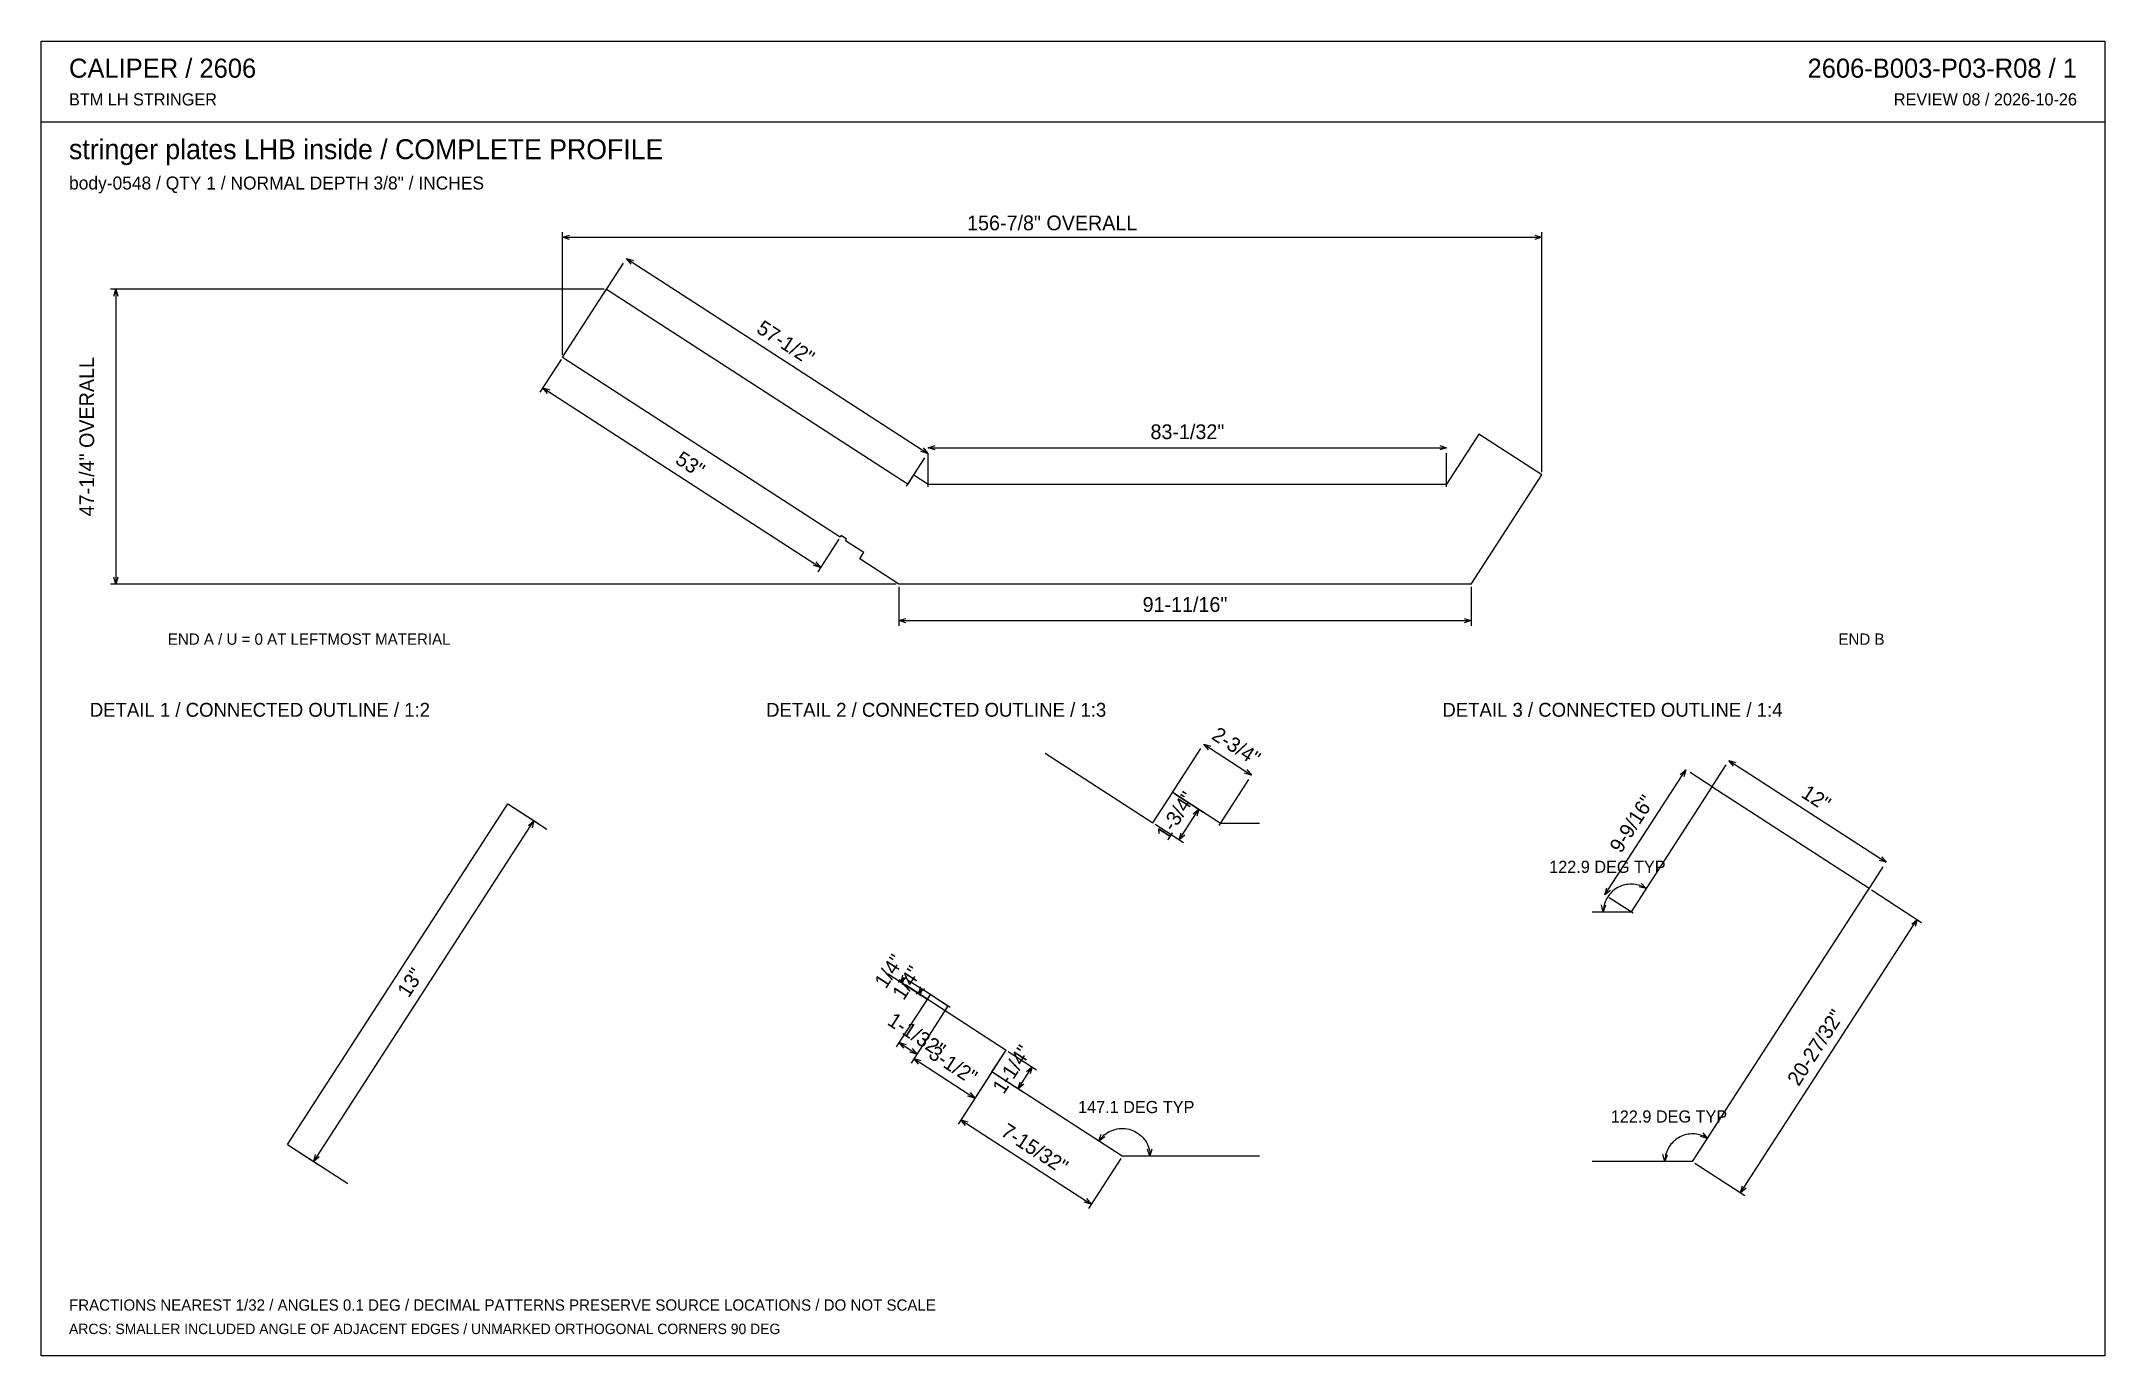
# Model space of a CAD drawing. Header units: inches. Extents: x 0.5 to 33.5, y 0.5 to 21.5.
import ezdxf
from ezdxf.enums import TextEntityAlignment as Align

# ---------------------------------------------------------------- set-up
doc = ezdxf.new("R2010")
doc.units = ezdxf.units.IN
doc.header["$MEASUREMENT"] = 0

msp = doc.modelspace()

# ---------------------------------------------------------------- linework, layer by layer
at = {"layer": 'ANNOTATION'}
for p, q in [((8.822, 16.507), (8.822, 18.472)), ((8.822, 18.389), (8.934, 18.424)), ((8.822, 18.389), (24.511, 18.389)), ((8.934, 18.354), (8.822, 18.389)), ((24.4, 18.424), (24.511, 18.389)), ((24.511, 18.389), (24.4, 18.354)), ((24.511, 14.624), (24.511, 18.472)), ((9.506, 17.522), (9.8, 17.976)), ((9.845, 18.046), (14.673, 14.924)), ((9.92, 17.957), (9.845, 18.046)), ((9.845, 18.046), (9.957, 18.015)), ((9.487, 17.557), (1.583, 17.557)), ((1.632, 17.445), (1.667, 17.557)), ((1.667, 17.557), (1.667, 12.832)), ((1.667, 17.557), (1.701, 17.445)), ((8.8, 16.43), (8.46, 15.905)), ((8.506, 15.975), (12.955, 13.098)), ((8.58, 15.886), (8.506, 15.975)), ((8.506, 15.975), (8.618, 15.944)), ((14.673, 14.924), (14.561, 14.955)), ((14.599, 15.013), (14.673, 14.924)), ((14.682, 15.016), (14.793, 15.05)), ((14.682, 15.016), (22.985, 15.016)), ((14.793, 14.981), (14.682, 15.016)), ((14.682, 14.391), (14.682, 14.932)), ((22.874, 15.05), (22.985, 15.016)), ((22.985, 15.016), (22.874, 14.981)), ((22.985, 14.391), (22.985, 14.932)), ((14.334, 14.399), (14.628, 14.854)), ((13.249, 13.552), (12.91, 13.028)), ((1.667, 12.832), (1.632, 12.943)), ((1.701, 12.943), (1.667, 12.832)), ((12.955, 13.098), (12.843, 13.129)), ((12.881, 13.187), (12.955, 13.098)), ((14.168, 12.832), (1.583, 12.832)), ((14.209, 12.791), (14.209, 12.166)), ((23.379, 12.791), (23.379, 12.166)), ((14.209, 12.249), (14.32, 12.284)), ((14.209, 12.249), (23.379, 12.249)), ((14.32, 12.214), (14.209, 12.249)), ((23.268, 12.284), (23.379, 12.249)), ((23.379, 12.249), (23.268, 12.214)), ((19.095, 10.268), (19.861, 9.772)), ((19.169, 10.178), (19.095, 10.268)), ((19.095, 10.268), (19.207, 10.236)), ((18.574, 9.463), (19.049, 10.198)), ((27.213, 9.55), (27.462, 9.935)), ((27.507, 10.005), (30.026, 8.376)), ((27.582, 9.916), (27.507, 10.005)), ((27.507, 10.005), (27.619, 9.974)), ((19.341, 8.967), (19.816, 9.702)), ((19.861, 9.772), (19.749, 9.803)), ((19.787, 9.861), (19.861, 9.772)), ((25.52, 7.853), (26.816, 9.857)), ((26.726, 9.782), (26.816, 9.857)), ((26.816, 9.857), (26.785, 9.745)), ((27.271, 9.563), (26.886, 9.812)), ((7.98, 9.29), (8.435, 8.996)), ((18.632, 9.475), (19.087, 9.181)), ((4.836, 3.583), (8.365, 9.041)), ((8.276, 8.966), (8.365, 9.041)), ((8.365, 9.041), (8.334, 8.929)), ((18.315, 8.985), (18.77, 8.691)), ((18.7, 8.736), (19.017, 9.226)), ((18.927, 9.152), (19.017, 9.226)), ((19.017, 9.226), (18.986, 9.114)), ((18.7, 8.736), (18.731, 8.849)), ((18.789, 8.811), (18.7, 8.736)), ((29.732, 7.921), (29.981, 8.306)), ((30.026, 8.376), (29.914, 8.407)), ((29.952, 8.466), (30.026, 8.376)), ((25.52, 7.853), (25.551, 7.965)), ((25.67, 7.935), (25.649, 7.917)), ((25.692, 7.95), (25.67, 7.935)), ((25.715, 7.965), (25.692, 7.95)), ((25.739, 7.978), (25.715, 7.965)), ((25.764, 7.989), (25.739, 7.978)), ((25.789, 7.999), (25.764, 7.989)), ((25.815, 8.008), (25.789, 7.999)), ((25.841, 8.015), (25.815, 8.008)), ((25.868, 8.02), (25.841, 8.015)), ((25.895, 8.023), (25.868, 8.02)), ((25.922, 8.025), (25.895, 8.023)), ((25.95, 8.026), (25.922, 8.025)), ((25.977, 8.024), (25.95, 8.026)), ((26.004, 8.021), (25.977, 8.024)), ((26.031, 8.016), (26.004, 8.021)), ((26.057, 8.01), (26.031, 8.016)), ((26.083, 8.002), (26.057, 8.01)), ((26.181, 7.954), (26.068, 7.982)), ((26.109, 7.992), (26.083, 8.002)), ((26.104, 8.042), (26.181, 7.954)), ((26.134, 7.981), (26.109, 7.992)), ((26.158, 7.969), (26.134, 7.981)), ((26.181, 7.954), (26.158, 7.969)), ((29.79, 7.934), (30.595, 7.413)), ((25.495, 7.581), (25.464, 7.693)), ((25.533, 7.691), (25.495, 7.581)), ((25.496, 7.608), (25.495, 7.581)), ((25.498, 7.636), (25.496, 7.608)), ((25.503, 7.662), (25.498, 7.636)), ((25.508, 7.689), (25.503, 7.662)), ((25.516, 7.715), (25.508, 7.689)), ((25.525, 7.741), (25.516, 7.715)), ((25.609, 7.927), (25.52, 7.853)), ((25.535, 7.766), (25.525, 7.741)), ((25.548, 7.791), (25.535, 7.766)), ((25.561, 7.814), (25.548, 7.791)), ((25.576, 7.837), (25.561, 7.814)), ((25.592, 7.859), (25.576, 7.837)), ((25.975, 7.559), (25.59, 7.808)), ((25.61, 7.879), (25.592, 7.859)), ((25.629, 7.899), (25.61, 7.879)), ((25.649, 7.917), (25.629, 7.899)), ((27.695, 3.083), (30.525, 7.459)), ((30.435, 7.384), (30.525, 7.459)), ((30.525, 7.459), (30.493, 7.346)), ((14.202, 6.455), (14.292, 6.53)), ((14.245, 6.457), (14.276, 6.569)), ((14.334, 6.532), (14.245, 6.457)), ((14.245, 6.457), (14.292, 6.53)), ((14.292, 6.53), (14.261, 6.418)), ((14.7, 6.163), (14.315, 6.412)), ((14.747, 6.236), (14.362, 6.485)), ((14.488, 6.271), (14.577, 6.345)), ((14.53, 6.272), (14.561, 6.385)), ((14.62, 6.347), (14.53, 6.272)), ((14.53, 6.272), (14.577, 6.345)), ((14.577, 6.345), (14.546, 6.233)), ((15.032, 6.051), (14.647, 6.3)), ((14.689, 6.223), (14.169, 5.419)), ((14.927, 5.966), (14.407, 5.161)), ((14.975, 6.039), (14.454, 5.234)), ((14.985, 5.978), (14.6, 6.227)), ((14.214, 5.489), (14.499, 5.304)), ((14.288, 5.399), (14.214, 5.489)), ((14.214, 5.489), (14.326, 5.457)), ((14.499, 5.304), (14.387, 5.335)), ((14.425, 5.393), (14.499, 5.304)), ((15.904, 5.334), (15.384, 4.529)), ((15.962, 5.347), (16.417, 5.052)), ((14.452, 5.231), (15.429, 4.599)), ((14.527, 5.142), (14.452, 5.231)), ((14.452, 5.231), (14.564, 5.2)), ((15.678, 4.984), (15.158, 4.18)), ((15.736, 4.997), (16.191, 4.703)), ((16.121, 4.748), (16.347, 5.098)), ((16.257, 5.023), (16.347, 5.098)), ((16.347, 5.098), (16.316, 4.986)), ((15.429, 4.599), (15.317, 4.631)), ((15.355, 4.689), (15.429, 4.599)), ((16.121, 4.748), (16.152, 4.86)), ((16.21, 4.822), (16.121, 4.748)), ((15.203, 4.25), (17.291, 2.899)), ((15.277, 4.16), (15.203, 4.25)), ((15.203, 4.25), (15.315, 4.218)), ((17.416, 3.91), (17.451, 4.021)), ((17.508, 3.981), (17.416, 3.91)), ((17.455, 3.962), (17.477, 3.986)), ((17.477, 3.986), (17.501, 4.008)), ((17.501, 4.008), (17.527, 4.028)), ((17.527, 4.028), (17.554, 4.046)), ((17.554, 4.046), (17.582, 4.062)), ((17.582, 4.062), (17.612, 4.077)), ((17.612, 4.077), (17.642, 4.088)), ((17.642, 4.088), (17.673, 4.098)), ((17.673, 4.098), (17.705, 4.105)), ((17.705, 4.105), (17.737, 4.11)), ((17.737, 4.11), (17.77, 4.113)), ((17.77, 4.113), (17.802, 4.113)), ((17.802, 4.113), (17.835, 4.111)), ((17.835, 4.111), (17.867, 4.106)), ((17.867, 4.106), (17.899, 4.099)), ((17.899, 4.099), (17.93, 4.09)), ((17.93, 4.09), (17.961, 4.079)), ((17.961, 4.079), (17.99, 4.065)), ((17.99, 4.065), (18.019, 4.049)), ((18.019, 4.049), (18.046, 4.031)), ((18.046, 4.031), (18.072, 4.012)), ((18.072, 4.012), (18.096, 3.99)), ((18.096, 3.99), (18.119, 3.966)), ((26.725, 3.978), (26.701, 3.965)), ((26.75, 3.989), (26.725, 3.978)), ((26.775, 3.999), (26.75, 3.989)), ((26.801, 4.008), (26.775, 3.999)), ((26.827, 4.015), (26.801, 4.008)), ((26.854, 4.02), (26.827, 4.015)), ((26.881, 4.023), (26.854, 4.02)), ((26.908, 4.025), (26.881, 4.023)), ((26.936, 4.026), (26.908, 4.025)), ((26.963, 4.024), (26.936, 4.026)), ((26.99, 4.021), (26.963, 4.024)), ((27.017, 4.016), (26.99, 4.021)), ((27.043, 4.01), (27.017, 4.016)), ((27.069, 4.002), (27.043, 4.01)), ((27.167, 3.954), (27.054, 3.982)), ((27.095, 3.992), (27.069, 4.002)), ((27.09, 4.042), (27.167, 3.954)), ((27.119, 3.981), (27.095, 3.992)), ((27.144, 3.969), (27.119, 3.981)), ((27.167, 3.954), (27.144, 3.969)), ((4.451, 3.832), (4.906, 3.538)), ((4.836, 3.583), (4.867, 3.695)), ((4.925, 3.657), (4.836, 3.583)), ((17.416, 3.91), (17.434, 3.937)), ((17.434, 3.937), (17.455, 3.962)), ((18.119, 3.966), (18.14, 3.941)), ((18.14, 3.941), (18.159, 3.915)), ((18.159, 3.915), (18.176, 3.887)), ((18.176, 3.887), (18.191, 3.858)), ((18.191, 3.858), (18.204, 3.828)), ((18.233, 3.669), (18.195, 3.779)), ((18.204, 3.828), (18.214, 3.797)), ((18.214, 3.797), (18.223, 3.766)), ((18.223, 3.766), (18.229, 3.734)), ((18.229, 3.734), (18.232, 3.701)), ((18.232, 3.701), (18.233, 3.669)), ((18.264, 3.781), (18.233, 3.669)), ((26.481, 3.581), (26.45, 3.693)), ((26.519, 3.691), (26.481, 3.581)), ((26.489, 3.662), (26.484, 3.636)), ((26.494, 3.689), (26.489, 3.662)), ((26.502, 3.715), (26.494, 3.689)), ((26.511, 3.741), (26.502, 3.715)), ((26.521, 3.766), (26.511, 3.741)), ((26.533, 3.791), (26.521, 3.766)), ((26.547, 3.814), (26.533, 3.791)), ((26.562, 3.837), (26.547, 3.814)), ((26.578, 3.859), (26.562, 3.837)), ((26.596, 3.879), (26.578, 3.859)), ((26.615, 3.899), (26.596, 3.879)), ((26.635, 3.917), (26.615, 3.899)), ((26.656, 3.935), (26.635, 3.917)), ((26.678, 3.95), (26.656, 3.935)), ((26.701, 3.965), (26.678, 3.95)), ((17.766, 3.634), (17.246, 2.829)), ((26.482, 3.608), (26.481, 3.581)), ((26.484, 3.636), (26.482, 3.608)), ((26.96, 3.559), (27.765, 3.038)), ((17.217, 2.989), (17.291, 2.899)), ((27.695, 3.083), (27.726, 3.196)), ((27.785, 3.158), (27.695, 3.083)), ((17.291, 2.899), (17.179, 2.93))]:
    msp.add_line(p, q, dxfattribs=at)
at = {"layer": 'OUTLINE'}
for p, q in [((0.472, 21.528), (33.528, 21.528)), ((0.472, 0.472), (0.472, 21.528)), ((33.528, 21.528), (33.528, 0.472)), ((0.472, 20.236), (33.528, 20.236)), ((8.822, 16.465), (9.528, 17.557)), ((9.528, 17.557), (14.357, 14.434)), ((8.822, 16.465), (13.272, 13.587)), ((23.503, 15.234), (22.985, 14.432)), ((24.511, 14.582), (23.503, 15.234)), ((14.357, 14.434), (14.452, 14.581)), ((14.452, 14.581), (14.682, 14.432)), ((23.379, 12.832), (24.511, 14.582)), ((14.682, 14.432), (22.985, 14.432)), ((13.286, 13.609), (13.272, 13.587)), ((13.372, 13.554), (13.286, 13.609)), ((13.358, 13.532), (13.372, 13.554)), ((13.358, 13.532), (13.651, 13.342)), ((13.583, 13.237), (13.651, 13.342)), ((14.209, 12.832), (13.583, 13.237)), ((23.379, 12.832), (14.209, 12.832)), ((16.556, 10.123), (18.28, 9.008)), ((4.416, 3.854), (7.945, 9.312)), ((7.945, 9.312), (8.57, 8.908)), ((18.28, 9.008), (18.597, 9.498)), ((18.597, 9.498), (19.363, 9.002)), ((27.236, 9.585), (25.94, 7.581)), ((29.755, 7.956), (27.236, 9.585)), ((19.363, 9.002), (19.988, 9.002)), ((26.925, 3.581), (29.755, 7.956)), ((25.315, 7.581), (25.94, 7.581)), ((14.04, 6.59), (14.665, 6.186)), ((14.712, 6.258), (14.665, 6.186)), ((14.997, 6.074), (14.712, 6.258)), ((14.95, 6.001), (14.997, 6.074)), ((14.95, 6.001), (15.927, 5.369)), ((15.701, 5.019), (15.927, 5.369)), ((17.789, 3.669), (15.701, 5.019)), ((4.416, 3.854), (5.382, 3.229)), ((19.988, 3.669), (17.789, 3.669)), ((26.925, 3.581), (25.315, 3.581)), ((33.528, 0.472), (0.472, 0.472))]:
    msp.add_line(p, q, dxfattribs=at)

# ---------------------------------------------------------------- texts
at = {"layer": 'ANNOTATION'}
for s, height, p in [('CALIPER / 2606', 0.30556, (0.917, 20.944)), ('BTM LH STRINGER', 0.19444, (0.917, 20.5)), ('stringer plates LHB inside / COMPLETE PROFILE', 0.31944, (0.917, 19.639)), ('body-0548 / QTY 1 / NORMAL DEPTH 3/8" / INCHES', 0.20833, (0.917, 19.153)), ('END A / U = 0 AT LEFTMOST MATERIAL', 0.18056, (2.5, 11.861)), ('DETAIL 1 / CONNECTED OUTLINE / 1:2', 0.22222, (1.25, 10.708)), ('DETAIL 2 / CONNECTED OUTLINE / 1:3', 0.22222, (12.083, 10.708)), ('DETAIL 3 / CONNECTED OUTLINE / 1:4', 0.22222, (22.917, 10.708)), ('FRACTIONS NEAREST 1/32 / ANGLES 0.1 DEG / DECIMAL PATTERNS PRESERVE SOURCE LOCATIONS / DO NOT SCALE', 0.18056, (0.917, 1.194)), ('ARCS: SMALLER INCLUDED ANGLE OF ADJACENT EDGES / UNMARKED ORTHOGONAL CORNERS 90 DEG', 0.16667, (0.917, 0.819))]:
    msp.add_text(s, height=height, dxfattribs=at).set_placement(p)
for s, height, p in [('2606-B003-P03-R08 / 1', 0.30556, (33.083, 20.944)), ('REVIEW 08 / 2026-10-26', 0.19444, (33.083, 20.5)), ('END B', 0.1806, (30, 11.861))]:
    msp.add_text(s, height=height, dxfattribs=at).set_placement(p, align=Align.RIGHT)
for s, height, p in [('156-7/8" OVERALL', 0.23611, (16.667, 18.5)), ('83-1/32"', 0.2361, (18.833, 15.155)), ('91-11/16"', 0.2361, (18.794, 12.388)), ('122.9 DEG TYP', 0.19444, (25.561, 8.207)), ('147.1 DEG TYP', 0.19444, (18.013, 4.359)), ('122.9 DEG TYP', 0.19444, (26.547, 4.207))]:
    msp.add_text(s, height=height, dxfattribs=at).set_placement(p, align=Align.CENTER)
for s, height, rotation, p in [('57-1/2"', 0.2361, -32.8905, (12.335, 16.602)), ('47-1/4" OVERALL', 0.23611, 90, (1.319, 15.194)), ('53"', 0.2361, -32.8905, (10.806, 14.653)), ('2-3/4"', 0.2361, -32.8905, (19.553, 10.136)), ('12"', 0.2361, -32.8905, (28.842, 9.307)), ('1-3/4"', 0.2361, 57.1095, (18.742, 9.057)), ('9-9/16"', 0.2361, 57.1095, (26.051, 8.93)), ('13"', 0.2361, 57.1095, (6.484, 6.387)), ('1/4"', 0.2361, 57.1095, (14.152, 6.569)), ('1/4"', 0.2361, 57.1095, (14.437, 6.384)), ('20-27/32"', 0.2361, 57.1095, (28.993, 5.346)), ('1-1/32"', 0.2361, -32.8905, (14.432, 5.513)), ('3-1/2"', 0.2361, -32.8905, (15.016, 5.032)), ('1-1/4"', 0.2361, 57.1095, (16.117, 4.998)), ('7-15/32"', 0.2361, -32.8905, (16.322, 3.691))]:
    msp.add_text(s, height=height, rotation=rotation, dxfattribs=at).set_placement(p, align=Align.CENTER)

doc.saveas('drawing.dxf')
